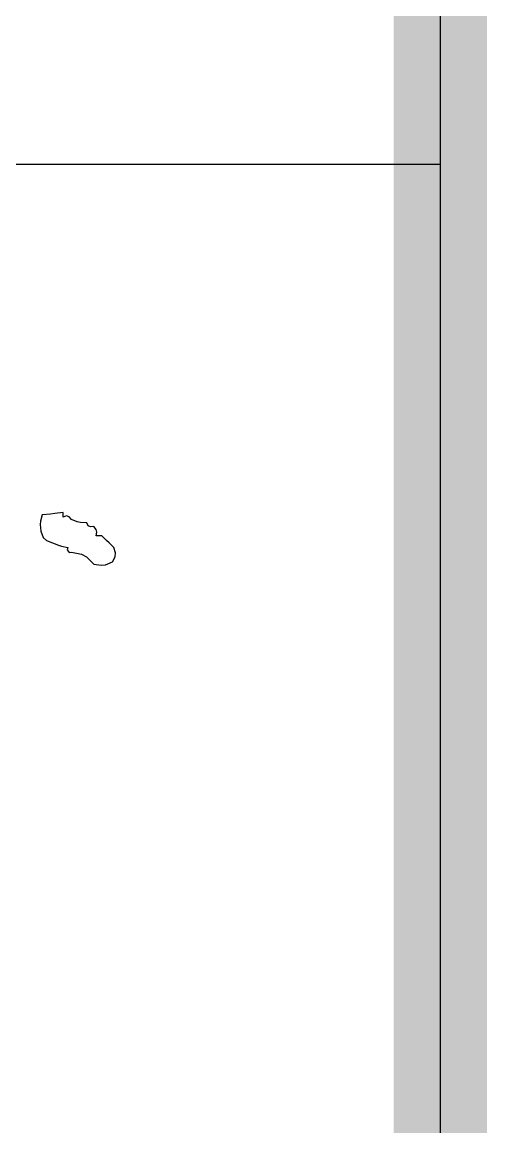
# Model space of a CAD drawing. Extents: x -737978 to 768813, y -372247 to 1140308.
# Drawn here: x -545523.5 to -545398.8, y -333725.3 to -333428.8 of the extents above; entities that cross this region are included whole.
import ezdxf

# ---------------------------------------------------------------- set-up
doc = ezdxf.new("R2010")
doc.units = 0
doc.header["$LTSCALE"] = 1000
doc.header["$MEASUREMENT"] = 0
doc.layers.get('0').update_dxf_attribs({"linetype": 'CONTINUOUS'})
doc.layers.add('PUB_DIM', color=3, linetype='CONTINUOUS')
doc.layers.add('PUB_TITLE', color=4, linetype='CONTINUOUS')

# ---------------------------------------------------------------- blocks, each defined once
blk = doc.blocks.new('黄履优')
for p, q in [((1.436974, 0.478436), (1.435887, 0.473884)), ((1.442993, 0.478909), (1.436974, 0.478436)), ((1.446, 0.479243), (1.442993, 0.478909)), ((1.451977, 0.480103), (1.446, 0.479243)), ((1.451977, 0.478769), (1.451977, 0.480103)), ((1.451977, 0.478102), (1.451977, 0.478769)), ((1.451977, 0.476769), (1.451977, 0.478102)), ((1.435887, 0.473884), (1.435711, 0.471426)), ((1.435711, 0.471426), (1.43614, 0.466766)), ((1.454267, 0.477571), (1.451977, 0.476769)), ((1.456291, 0.476993), (1.454267, 0.477571)), ((1.457811, 0.475102), (1.456291, 0.476993)), ((1.461921, 0.473398), (1.457811, 0.475102)), ((1.464207, 0.47287), (1.461921, 0.473398)), ((1.468647, 0.472601), (1.464207, 0.47287)), ((1.469663, 0.470609), (1.468647, 0.472601)), ((1.471445, 0.469718), (1.469663, 0.470609)), ((1.473648, 0.4701), (1.471445, 0.469718)), ((1.475385, 0.467969), (1.473648, 0.4701)), ((1.43614, 0.466766), (1.437758, 0.462338)), ((1.437758, 0.462338), (1.440047, 0.46005)), ((1.475315, 0.463432), (1.475845, 0.46613)), ((1.476982, 0.463432), (1.475315, 0.463432)), ((1.475845, 0.46613), (1.475385, 0.467969)), ((1.477816, 0.463432), (1.476982, 0.463432)), ((1.479483, 0.463432), (1.477816, 0.463432)), ((1.482817, 0.460098), (1.479483, 0.463432)), ((1.440047, 0.46005), (1.444475, 0.458431)), ((1.444475, 0.458431), (1.448719, 0.456833)), ((1.448719, 0.456833), (1.450903, 0.456161)), ((1.450903, 0.456161), (1.455311, 0.455097)), ((1.455311, 0.455097), (1.454792, 0.453513)), ((1.484484, 0.458431), (1.482817, 0.460098)), ((1.487818, 0.455097), (1.484484, 0.458431)), ((1.489171, 0.451318), (1.487818, 0.455097)), ((1.454792, 0.453513), (1.456145, 0.451709)), ((1.456145, 0.451709), (1.457811, 0.451763)), ((1.457811, 0.451763), (1.46486, 0.450512)), ((1.46486, 0.450512), (1.468626, 0.44853)), ((1.468626, 0.44853), (1.473648, 0.443428)), ((1.486984, 0.445095), (1.488945, 0.448599)), ((1.488945, 0.448599), (1.489171, 0.451318)), ((1.473648, 0.443428), (1.478952, 0.442552)), ((1.478952, 0.442552), (1.482059, 0.44294)), ((1.482059, 0.44294), (1.486984, 0.445095))]:
    blk.add_line(p, q)
blk = doc.blocks.new('TQ1')
at = {"layer": 'PUB_TITLE'}
blk.add_line((-49854.76, -404654.76), (-43854.76, -404654.76), dxfattribs=at)
at = {"xscale": 1056, "yscale": 1056, "zscale": 1056}
blk.add_blockref('黄履优', (-45670.41, -405422.44), dxfattribs=at)

msp = doc.modelspace()

# ---------------------------------------------------------------- linework, layer by layer
at = {"layer": 'PUB_DIM'}
msp.add_lwpolyline([(-547561.58, -324062.83), (-545411.32, -324062.83), (-545411.32, -338412.7), (-547561.58, -338412.7)], close=True, dxfattribs=at)
at = {"layer": 'PUB_TITLE', "const_width": 25}
msp.add_lwpolyline([(-565561.32, -338412.7), (-545411.32, -338412.7), (-545411.32, -324062.7), (-565561.32, -324062.7)], close=True, dxfattribs=at)

# ---------------------------------------------------------------- block references
at = {"xscale": 0.3583768702508217, "yscale": 0.3583768702508217, "zscale": 0.3583768702508217}
msp.add_blockref('TQ1', (-529694.79, -188448.06), dxfattribs=at)

doc.saveas('drawing.dxf')
